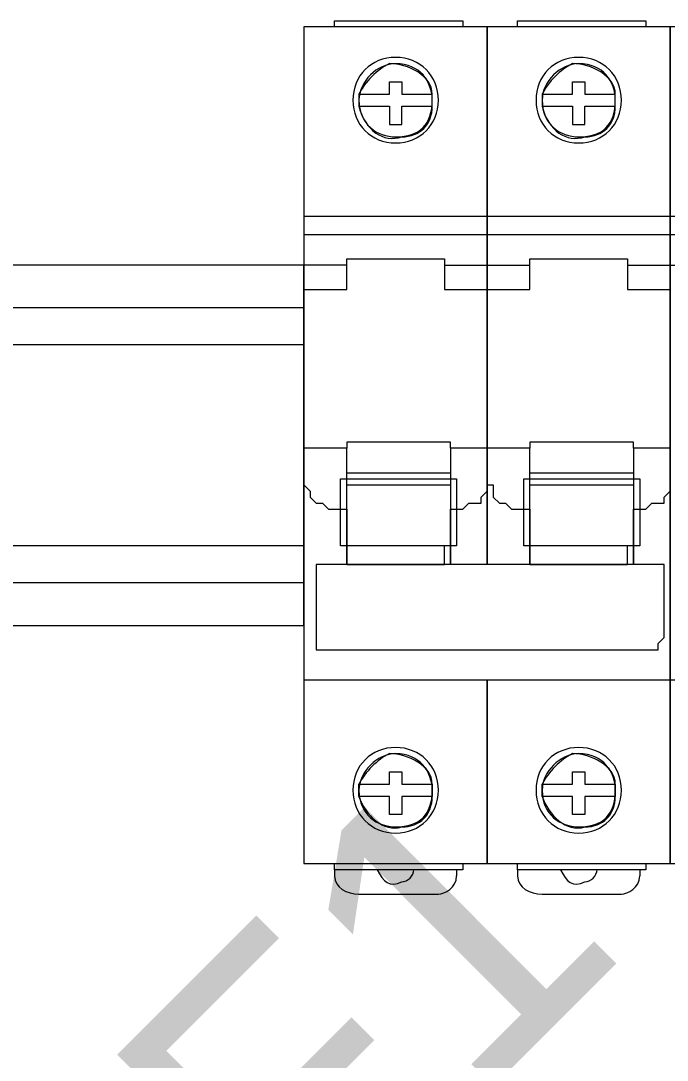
# Model space of a CAD drawing. Header units: millimetres. Extents: x 1004 to 59588, y 686 to 38112.
# Drawn here: x 17836.3 to 17898.6, y 12332.8 to 12432.9 of the extents above; entities that cross this region are included whole.
import ezdxf

# ---------------------------------------------------------------- set-up
doc = ezdxf.new("R2010")
doc.units = ezdxf.units.MM
doc.layers.add('PDF4_Geometry', color=7, linetype='Continuous')
doc.layers.add('PDF4_Text', color=7, linetype='Continuous')
doc.styles.add('PDF Arial', font='arial.ttf')

msp = doc.modelspace()

# ---------------------------------------------------------------- linework, layer by layer
at = {"layer": 'PDF4_Geometry', "lineweight": 0}
for points in [[(17863.63, 12412.36), (17881.28, 12412.36), (17881.28, 12391.77), (17881.28, 12380.59), (17881.28, 12391.77), (17881.28, 12412.36), (17898.93, 12412.36), (17916.58, 12412.36), (17916.58, 12391.77), (17916.58, 12412.36), (17916.58, 12414.12), (17916.58, 12432.36), (17898.93, 12432.36), (17898.93, 12351.77), (17898.93, 12432.36), (17881.28, 12432.36), (17881.28, 12414.12), (17898.93, 12414.12), (17916.58, 12414.12), (17916.58, 12412.36), (17934.22, 12412.36)], [(17863.63, 12414.12), (17881.28, 12414.12), (17881.28, 12412.36), (17881.28, 12414.12), (17881.28, 12432.36), (17863.63, 12432.36), (17863.63, 12351.77), (17881.28, 12351.77), (17881.28, 12369.42), (17863.63, 12369.42)], [(17866.58, 12432.36), (17866.58, 12432.95), (17878.93, 12432.95), (17878.93, 12432.36)], [(17884.22, 12432.36), (17884.22, 12432.95), (17896.58, 12432.95), (17896.58, 12432.36)], [(17868.93, 12425.89), (17871.87, 12425.89), (17871.87, 12427.07), (17873.05, 12427.07), (17873.05, 12425.89), (17875.99, 12425.89)], [(17886.58, 12425.89), (17889.52, 12425.89), (17889.52, 12427.07), (17890.69, 12427.07), (17890.69, 12425.89), (17893.63, 12425.89)], [(17868.34, 12425.3), (17868.34, 12425.3)], [(17868.93, 12425.3), (17868.93, 12425.3)], [(17885.99, 12425.3), (17885.99, 12425.3)], [(17886.58, 12425.3), (17886.58, 12425.3)], [(17868.93, 12424.71), (17871.87, 12424.71), (17871.87, 12422.95), (17873.05, 12422.95), (17873.05, 12424.71), (17875.99, 12424.71)], [(17886.58, 12424.71), (17889.52, 12424.71), (17889.52, 12422.95), (17890.69, 12422.95), (17890.69, 12424.71), (17893.63, 12424.71)], [(17867.75, 12409.42), (17867.75, 12410.01), (17877.16, 12410.01), (17877.16, 12409.42), (17877.16, 12407.07), (17881.28, 12407.07), (17885.4, 12407.07), (17885.4, 12409.42), (17885.4, 12410.01), (17894.81, 12410.01), (17894.81, 12409.42), (17894.81, 12407.07), (17898.93, 12407.07)], [(17863.63, 12407.07), (17867.75, 12407.07), (17867.75, 12409.42), (17863.63, 12409.42)], [(17877.16, 12409.42), (17881.28, 12409.42), (17885.4, 12409.42)], [(17894.81, 12409.42), (17898.93, 12409.42), (17903.05, 12409.42)], [(17877.75, 12391.77), (17877.75, 12392.36), (17867.75, 12392.36), (17867.75, 12391.77)], [(17895.4, 12391.77), (17895.4, 12392.36), (17885.4, 12392.36), (17885.4, 12391.77)], [(17863.63, 12390.59), (17863.63, 12390.59)], [(17863.63, 12390.01), (17863.63, 12390.01)], [(17881.28, 12390.59), (17881.28, 12390.59)], [(17881.28, 12390.59), (17881.28, 12390.59)], [(17881.28, 12390.01), (17881.28, 12390.01)], [(17881.28, 12390.01), (17881.28, 12390.01)], [(17881.28, 12390.01), (17881.28, 12390.01)], [(17863.63, 12389.42), (17863.63, 12389.42)], [(17863.63, 12389.42), (17863.63, 12389.42)], [(17867.75, 12389.42), (17877.75, 12389.42)], [(17881.28, 12389.42), (17881.28, 12389.42)], [(17881.28, 12389.42), (17881.28, 12389.42)], [(17881.28, 12389.42), (17881.28, 12389.42)], [(17885.4, 12389.42), (17895.4, 12389.42)], [(17863.63, 12388.83), (17863.63, 12388.83)], [(17863.63, 12388.83), (17863.63, 12388.83)], [(17863.63, 12388.24), (17863.63, 12388.24)], [(17863.63, 12388.24), (17863.63, 12388.24)], [(17867.75, 12382.36), (17867.16, 12382.36), (17867.16, 12388.83), (17878.34, 12388.83), (17878.34, 12382.36), (17877.75, 12382.36), (17877.16, 12382.36), (17867.75, 12382.36), (17867.75, 12380.59), (17877.16, 12380.59), (17877.16, 12382.36)], [(17867.75, 12388.83), (17877.75, 12388.83)], [(17867.75, 12388.24), (17877.75, 12388.24)], [(17881.28, 12388.83), (17881.28, 12388.83)], [(17881.28, 12388.83), (17881.28, 12388.83)], [(17881.28, 12388.83), (17881.28, 12388.83)], [(17881.28, 12388.83), (17881.28, 12388.83)], [(17881.28, 12388.24), (17881.28, 12388.24)], [(17881.28, 12388.24), (17881.28, 12388.24)], [(17881.28, 12388.24), (17881.28, 12388.24)], [(17885.4, 12382.36), (17884.81, 12382.36), (17884.81, 12388.83), (17895.99, 12388.83), (17895.99, 12382.36), (17895.4, 12382.36), (17894.81, 12382.36), (17885.4, 12382.36), (17885.4, 12380.59), (17894.81, 12380.59), (17894.81, 12382.36)], [(17885.4, 12388.83), (17895.4, 12388.83)], [(17885.4, 12388.24), (17895.4, 12388.24)], [(17864.22, 12387.65), (17864.22, 12387.65)], [(17864.22, 12387.65), (17864.22, 12387.65)], [(17864.22, 12387.07), (17864.22, 12387.07)], [(17864.22, 12387.07), (17864.22, 12387.07)], [(17864.22, 12387.07), (17864.22, 12387.07)], [(17880.69, 12387.07), (17880.69, 12387.07)], [(17880.69, 12387.07), (17880.69, 12387.07)], [(17880.69, 12387.07), (17880.69, 12387.07)], [(17881.28, 12387.65), (17881.28, 12387.65)], [(17881.28, 12387.65), (17881.28, 12387.65)], [(17881.87, 12387.65), (17881.87, 12387.65)], [(17881.87, 12387.65), (17881.87, 12387.65)], [(17881.87, 12387.07), (17881.87, 12387.07)], [(17881.87, 12387.07), (17881.87, 12387.07)], [(17881.87, 12387.07), (17881.87, 12387.07)], [(17898.34, 12387.07), (17898.34, 12387.07)], [(17898.34, 12387.07), (17898.34, 12387.07)], [(17898.34, 12387.07), (17898.34, 12387.07)], [(17864.81, 12386.48), (17864.81, 12386.48)], [(17864.81, 12386.48), (17864.81, 12386.48)], [(17864.81, 12386.48), (17864.81, 12386.48)], [(17865.4, 12386.48), (17865.4, 12386.48)], [(17865.4, 12386.48), (17865.4, 12386.48)], [(17879.52, 12386.48), (17879.52, 12386.48)], [(17880.11, 12386.48), (17880.11, 12386.48)], [(17880.11, 12386.48), (17880.11, 12386.48)], [(17880.11, 12386.48), (17880.11, 12386.48)], [(17882.46, 12386.48), (17882.46, 12386.48)], [(17882.46, 12386.48), (17882.46, 12386.48)], [(17883.05, 12386.48), (17883.05, 12386.48)], [(17883.05, 12386.48), (17883.05, 12386.48)], [(17883.05, 12386.48), (17883.05, 12386.48)], [(17897.16, 12386.48), (17897.16, 12386.48)], [(17897.75, 12386.48), (17897.75, 12386.48)], [(17897.75, 12386.48), (17897.75, 12386.48)], [(17897.75, 12386.48), (17897.75, 12386.48)], [(17865.99, 12385.89), (17865.99, 12385.89)], [(17866.58, 12385.89), (17866.58, 12385.89)], [(17867.16, 12385.89), (17867.16, 12385.89)], [(17867.75, 12385.89), (17867.75, 12385.89)], [(17877.75, 12385.89), (17877.75, 12385.89)], [(17877.75, 12385.89), (17877.75, 12385.89)], [(17878.34, 12385.89), (17878.34, 12385.89)], [(17878.93, 12385.89), (17878.93, 12385.89)], [(17878.93, 12385.89), (17878.93, 12385.89)], [(17883.63, 12385.89), (17883.63, 12385.89)], [(17884.22, 12385.89), (17884.22, 12385.89)], [(17884.81, 12385.89), (17884.81, 12385.89)], [(17885.4, 12385.89), (17885.4, 12385.89)], [(17895.4, 12385.89), (17895.4, 12385.89)], [(17895.4, 12385.89), (17895.4, 12385.89)], [(17895.99, 12385.89), (17895.99, 12385.89)], [(17896.58, 12385.89), (17896.58, 12385.89)], [(17896.58, 12385.89), (17896.58, 12385.89)], [(17867.75, 12382.36), (17867.75, 12382.36)], [(17885.4, 12382.36), (17885.4, 12382.36)], [(17864.81, 12372.95), (17864.81, 12372.95)], [(17864.81, 12372.95), (17864.81, 12372.95)], [(17864.81, 12372.95), (17864.81, 12372.95)], [(17864.81, 12372.95), (17864.81, 12372.95)], [(17864.81, 12372.95), (17864.81, 12372.95)], [(17864.81, 12372.95), (17864.81, 12372.95)], [(17897.75, 12372.95), (17897.75, 12372.95)], [(17897.75, 12372.95), (17897.75, 12372.95)], [(17897.75, 12372.95), (17897.75, 12372.95)], [(17897.75, 12372.95), (17897.75, 12372.95)], [(17897.75, 12372.95), (17897.75, 12372.95)], [(17897.75, 12372.95), (17897.75, 12372.95)], [(17865.4, 12372.36), (17865.4, 12372.36)], [(17865.4, 12372.36), (17865.4, 12372.36)], [(17865.4, 12372.36), (17865.4, 12372.36)], [(17865.4, 12372.36), (17865.4, 12372.36)], [(17897.16, 12372.36), (17897.16, 12372.36)], [(17897.16, 12372.36), (17897.16, 12372.36)], [(17897.16, 12372.36), (17897.16, 12372.36)], [(17897.75, 12372.36), (17897.75, 12372.36)], [(17897.75, 12372.36), (17897.75, 12372.36)], [(17868.34, 12358.83), (17868.34, 12358.83)], [(17868.93, 12358.83), (17868.93, 12358.83)], [(17885.99, 12358.83), (17885.99, 12358.83)], [(17886.58, 12358.83), (17886.58, 12358.83)], [(17878.93, 12351.77), (17878.93, 12351.18), (17866.58, 12351.18), (17866.58, 12351.77)], [(17866.58, 12351.18), (17866.58, 12350.59)], [(17870.11, 12351.77), (17870.69, 12351.77)], [(17874.22, 12351.77), (17875.4, 12351.77)], [(17878.34, 12351.18), (17878.34, 12350.59)], [(17896.58, 12351.77), (17896.58, 12351.18), (17884.22, 12351.18), (17884.22, 12351.77)], [(17884.22, 12351.18), (17884.22, 12350.59)], [(17887.75, 12351.77), (17888.34, 12351.77)], [(17891.87, 12351.77), (17893.05, 12351.77)], [(17895.99, 12351.18), (17895.99, 12350.59)], [(17878.34, 12350.59), (17878.34, 12350.59)], [(17895.99, 12350.59), (17895.99, 12350.59)], [(17868.93, 12348.83), (17868.93, 12348.83)], [(17868.93, 12348.83), (17876.58, 12348.83)], [(17886.58, 12348.83), (17886.58, 12348.83)], [(17886.58, 12348.83), (17894.22, 12348.83)]]:
    msp.add_lwpolyline(points, dxfattribs=at)
at = {"layer": 'PDF4_Geometry', "lineweight": 18}
for points in [[(17762.46, 12374.71), (17863.63, 12374.71), (17863.63, 12409.42), (17762.46, 12409.42)], [(17762.46, 12401.77), (17863.63, 12401.77), (17863.63, 12405.3), (17762.46, 12405.3)], [(17762.46, 12378.83), (17863.63, 12378.83), (17863.63, 12382.36), (17762.46, 12382.36)]]:
    msp.add_lwpolyline(points, close=True, dxfattribs=at)
at = {"layer": 'PDF4_Geometry', "lineweight": 0}
for points in [[(17867.75, 12391.77), (17863.63, 12391.77), (17863.63, 12391.18), (17863.63, 12390.59), (17863.63, 12390.01), (17863.63, 12389.42), (17863.63, 12388.83), (17863.63, 12388.24), (17864.22, 12387.65), (17864.22, 12387.07), (17864.81, 12386.48), (17865.4, 12386.48), (17865.99, 12385.89), (17866.58, 12385.89), (17867.16, 12385.89), (17867.75, 12385.89), (17867.75, 12380.59), (17867.75, 12385.89)], [(17877.75, 12385.89), (17878.34, 12385.89), (17878.93, 12385.89), (17879.52, 12386.48), (17880.11, 12386.48), (17880.69, 12386.48), (17880.69, 12387.07), (17881.28, 12387.65), (17881.28, 12388.24), (17881.28, 12388.83), (17881.28, 12389.42), (17881.28, 12390.01), (17881.28, 12390.59), (17881.28, 12391.18), (17881.28, 12391.77), (17877.75, 12391.77)], [(17885.4, 12391.77), (17881.28, 12391.77), (17881.28, 12391.18), (17881.28, 12390.59), (17881.28, 12390.01), (17881.28, 12389.42), (17881.28, 12388.83), (17881.28, 12388.24), (17881.87, 12388.24), (17881.87, 12387.65), (17881.87, 12387.07), (17882.46, 12386.48), (17883.05, 12386.48), (17883.63, 12385.89), (17884.22, 12385.89), (17884.81, 12385.89), (17885.4, 12385.89), (17885.4, 12380.59), (17885.4, 12385.89)], [(17895.4, 12385.89), (17895.99, 12385.89), (17896.58, 12385.89), (17897.16, 12386.48), (17897.75, 12386.48), (17898.34, 12386.48), (17898.34, 12387.07), (17898.93, 12387.65), (17898.93, 12388.24), (17898.93, 12388.83), (17898.93, 12389.42), (17898.93, 12390.01), (17898.93, 12390.59), (17898.93, 12391.18), (17898.93, 12391.77), (17895.4, 12391.77)], [(17877.75, 12380.59), (17877.75, 12385.89)], [(17895.4, 12380.59), (17895.4, 12385.89)], [(17897.16, 12372.36), (17897.75, 12372.36), (17897.75, 12372.95), (17898.34, 12373.54), (17898.34, 12380.59), (17864.81, 12380.59), (17864.81, 12373.54), (17864.81, 12372.95), (17864.81, 12372.36), (17865.4, 12372.36), (17865.99, 12372.36)], [(17916.58, 12351.77), (17916.58, 12369.42), (17898.93, 12369.42), (17881.28, 12369.42), (17881.28, 12351.77), (17898.93, 12351.77)], [(17875.99, 12358.24), (17873.05, 12358.24), (17873.05, 12356.48), (17871.87, 12356.48), (17871.87, 12358.24), (17868.93, 12358.24), (17868.93, 12358.83), (17868.93, 12359.42), (17871.87, 12359.42), (17871.87, 12360.59), (17873.05, 12360.59), (17873.05, 12359.42), (17875.99, 12359.42), (17875.99, 12358.83)], [(17890.69, 12356.48), (17889.52, 12356.48), (17889.52, 12358.24), (17886.58, 12358.24), (17886.58, 12358.83), (17886.58, 12359.42), (17889.52, 12359.42), (17889.52, 12360.59), (17890.69, 12360.59), (17890.69, 12359.42), (17893.63, 12359.42), (17893.63, 12358.83), (17893.63, 12358.24), (17890.69, 12358.24)]]:
    msp.add_lwpolyline(points, close=True, dxfattribs=at)
for points in [[(17872.46, 12429.42), (17870.11, 12429.42), (17868.34, 12427.65), (17868.34, 12425.3)], [(17876.58, 12425.3), (17876.58, 12427.65), (17874.81, 12429.42), (17872.46, 12429.42)], [(17890.11, 12429.42), (17887.75, 12429.42), (17885.99, 12427.65), (17885.99, 12425.3)], [(17894.22, 12425.3), (17894.22, 12427.65), (17892.46, 12429.42), (17890.11, 12429.42)], [(17872.46, 12428.83), (17870.69, 12428.83), (17868.93, 12427.07), (17868.93, 12425.3)], [(17871.87, 12428.83), (17870.69, 12428.24), (17869.52, 12427.07), (17868.93, 12425.89)], [(17872.46, 12428.83), (17870.69, 12428.83), (17868.93, 12427.07), (17868.93, 12425.3)], [(17875.99, 12425.89), (17875.99, 12427.65), (17873.63, 12428.83), (17871.87, 12428.83)], [(17875.99, 12425.3), (17875.99, 12427.07), (17874.81, 12428.83), (17872.46, 12428.83)], [(17875.99, 12425.3), (17875.99, 12427.07), (17874.81, 12428.83), (17872.46, 12428.83)], [(17890.11, 12428.83), (17888.34, 12428.83), (17886.58, 12427.07), (17886.58, 12425.3)], [(17889.52, 12428.83), (17888.34, 12428.24), (17887.16, 12427.07), (17886.58, 12425.89)], [(17890.11, 12428.83), (17888.34, 12428.83), (17886.58, 12427.07), (17886.58, 12425.3)], [(17893.63, 12425.89), (17893.63, 12427.65), (17891.28, 12428.83), (17889.52, 12428.83)], [(17893.63, 12425.3), (17893.63, 12427.07), (17892.46, 12428.83), (17890.11, 12428.83)], [(17893.63, 12425.3), (17893.63, 12427.07), (17892.46, 12428.83), (17890.11, 12428.83)], [(17868.34, 12425.3), (17868.34, 12422.95), (17870.11, 12421.18), (17872.46, 12421.18)], [(17868.93, 12425.89), (17868.93, 12425.3), (17868.93, 12425.3), (17868.93, 12425.3)], [(17868.93, 12425.3), (17868.93, 12422.95), (17870.69, 12421.77), (17872.46, 12421.77)], [(17868.93, 12425.3), (17868.93, 12424.71), (17868.93, 12424.71), (17868.93, 12424.71)], [(17868.93, 12425.3), (17868.93, 12422.95), (17870.69, 12421.77), (17872.46, 12421.77)], [(17872.46, 12421.18), (17874.81, 12421.18), (17876.58, 12422.95), (17876.58, 12425.3)], [(17872.46, 12421.77), (17874.81, 12421.77), (17875.99, 12422.95), (17875.99, 12425.3)], [(17872.46, 12421.77), (17874.81, 12421.77), (17875.99, 12422.95), (17875.99, 12425.3)], [(17875.99, 12425.3), (17875.99, 12425.3), (17875.99, 12425.3), (17875.99, 12425.89)], [(17875.99, 12424.71), (17875.99, 12424.71), (17875.99, 12424.71), (17875.99, 12425.3)], [(17885.99, 12425.3), (17885.99, 12422.95), (17887.75, 12421.18), (17890.11, 12421.18)], [(17886.58, 12425.89), (17886.58, 12425.3), (17886.58, 12425.3), (17886.58, 12425.3)], [(17886.58, 12425.3), (17886.58, 12422.95), (17888.34, 12421.77), (17890.11, 12421.77)], [(17886.58, 12425.3), (17886.58, 12424.71), (17886.58, 12424.71), (17886.58, 12424.71)], [(17886.58, 12425.3), (17886.58, 12422.95), (17888.34, 12421.77), (17890.11, 12421.77)], [(17890.11, 12421.18), (17892.46, 12421.18), (17894.22, 12422.95), (17894.22, 12425.3)], [(17890.11, 12421.77), (17892.46, 12421.77), (17893.63, 12422.95), (17893.63, 12425.3)], [(17890.11, 12421.77), (17892.46, 12421.77), (17893.63, 12422.95), (17893.63, 12425.3)], [(17893.63, 12425.3), (17893.63, 12425.3), (17893.63, 12425.3), (17893.63, 12425.89)], [(17893.63, 12424.71), (17893.63, 12424.71), (17893.63, 12424.71), (17893.63, 12425.3)], [(17868.93, 12424.71), (17869.52, 12422.36), (17871.28, 12421.18), (17873.05, 12421.77)], [(17873.05, 12421.77), (17874.81, 12421.77), (17875.99, 12422.95), (17875.99, 12424.71)], [(17886.58, 12424.71), (17887.16, 12422.36), (17888.93, 12421.18), (17890.69, 12421.77)], [(17890.69, 12421.77), (17892.46, 12421.77), (17893.63, 12422.95), (17893.63, 12424.71)], [(17872.46, 12362.95), (17870.11, 12362.95), (17868.34, 12361.18), (17868.34, 12358.83)], [(17876.58, 12358.83), (17876.58, 12361.18), (17874.81, 12362.95), (17872.46, 12362.95)], [(17890.11, 12362.95), (17887.75, 12362.95), (17885.99, 12361.18), (17885.99, 12358.83)], [(17894.22, 12358.83), (17894.22, 12361.18), (17892.46, 12362.95), (17890.11, 12362.95)], [(17872.46, 12362.36), (17870.69, 12362.36), (17868.93, 12360.59), (17868.93, 12358.83)], [(17871.87, 12362.36), (17870.69, 12361.77), (17869.52, 12360.59), (17868.93, 12359.42)], [(17872.46, 12362.36), (17870.69, 12362.36), (17868.93, 12360.59), (17868.93, 12358.83)], [(17875.99, 12359.42), (17875.99, 12361.18), (17873.63, 12362.36), (17871.87, 12362.36)], [(17875.99, 12358.83), (17875.99, 12360.59), (17874.81, 12362.36), (17872.46, 12362.36)], [(17875.99, 12358.83), (17875.99, 12360.59), (17874.81, 12362.36), (17872.46, 12362.36)], [(17890.11, 12362.36), (17888.34, 12362.36), (17886.58, 12360.59), (17886.58, 12358.83)], [(17889.52, 12362.36), (17888.34, 12361.77), (17887.16, 12360.59), (17886.58, 12359.42)], [(17890.11, 12362.36), (17888.34, 12362.36), (17886.58, 12360.59), (17886.58, 12358.83)], [(17893.63, 12359.42), (17893.63, 12361.18), (17891.28, 12362.36), (17889.52, 12362.36)], [(17893.63, 12358.83), (17893.63, 12360.59), (17892.46, 12362.36), (17890.11, 12362.36)], [(17893.63, 12358.83), (17893.63, 12360.59), (17892.46, 12362.36), (17890.11, 12362.36)], [(17868.34, 12358.83), (17868.34, 12356.48), (17870.11, 12354.71), (17872.46, 12354.71)], [(17868.93, 12358.83), (17868.93, 12356.48), (17870.69, 12355.3), (17872.46, 12355.3)], [(17868.93, 12358.83), (17868.93, 12356.48), (17870.69, 12355.3), (17872.46, 12355.3)], [(17868.93, 12358.24), (17869.52, 12356.48), (17871.28, 12354.71), (17873.05, 12355.3)], [(17872.46, 12354.71), (17874.81, 12354.71), (17876.58, 12356.48), (17876.58, 12358.83)], [(17872.46, 12355.3), (17874.81, 12355.3), (17875.99, 12356.48), (17875.99, 12358.83)], [(17872.46, 12355.3), (17874.81, 12355.3), (17875.99, 12356.48), (17875.99, 12358.83)], [(17873.05, 12355.3), (17874.81, 12355.3), (17875.99, 12356.48), (17875.99, 12358.24)], [(17885.99, 12358.83), (17885.99, 12356.48), (17887.75, 12354.71), (17890.11, 12354.71)], [(17886.58, 12358.83), (17886.58, 12356.48), (17888.34, 12355.3), (17890.11, 12355.3)], [(17886.58, 12358.83), (17886.58, 12356.48), (17888.34, 12355.3), (17890.11, 12355.3)], [(17886.58, 12358.24), (17887.16, 12356.48), (17888.93, 12354.71), (17890.69, 12355.3)], [(17890.11, 12354.71), (17892.46, 12354.71), (17894.22, 12356.48), (17894.22, 12358.83)], [(17890.11, 12355.3), (17892.46, 12355.3), (17893.63, 12356.48), (17893.63, 12358.83)], [(17890.11, 12355.3), (17892.46, 12355.3), (17893.63, 12356.48), (17893.63, 12358.83)], [(17890.69, 12355.3), (17892.46, 12355.3), (17893.63, 12356.48), (17893.63, 12358.24)], [(17870.69, 12351.18), (17871.28, 12350.01), (17871.87, 12349.42), (17873.05, 12350.01)], [(17873.05, 12350.01), (17873.63, 12350.01), (17874.22, 12350.59), (17874.22, 12351.18)], [(17888.34, 12351.18), (17888.93, 12350.01), (17889.52, 12349.42), (17890.69, 12350.01)], [(17890.69, 12350.01), (17891.28, 12350.01), (17891.87, 12350.59), (17891.87, 12351.18)], [(17866.58, 12350.59), (17866.58, 12349.42), (17867.75, 12348.83), (17868.93, 12348.83)], [(17876.58, 12348.83), (17877.16, 12348.83), (17878.34, 12349.42), (17878.34, 12350.59)], [(17884.22, 12350.59), (17884.22, 12349.42), (17885.4, 12348.83), (17886.58, 12348.83)], [(17894.22, 12348.83), (17894.81, 12348.83), (17895.99, 12349.42), (17895.99, 12350.59)]]:
    msp.add_open_spline(points, degree=3, dxfattribs=at)

# ---------------------------------------------------------------- texts
at = {"layer": 'PDF4_Text', "char_height": 27.791, "attachment_point": 7, "rotation": 45, "style": 'PDF Arial'}
for s, insert in [('50QF1', (17816.54, 12254.17)), ('50QF2', (17863.6, 12244.17))]:
    msp.add_mtext(s, dxfattribs=dict(at, insert=insert))

doc.saveas('drawing.dxf')
